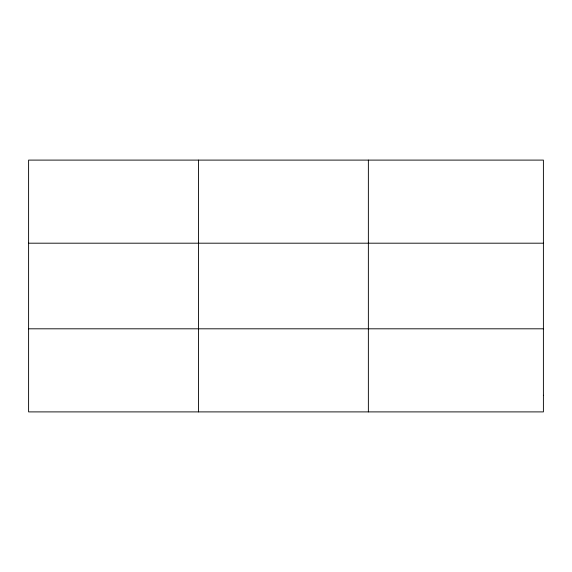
<?xml version="1.0" encoding="UTF-8"?>
<svg xmlns="http://www.w3.org/2000/svg" width="572" height="572" viewBox="0 0 572 572"><rect width="100%" height="100%" fill="white"/><g stroke="black" fill="none" stroke-linecap="round" stroke-linejoin="round"><path stroke-width="0.86" d="M198.484 160.103L198.484 411.897M368.368 160.103L368.368 411.897M28.6 243.193L543.4 243.193M28.6 328.807L543.4 328.807M543.4 395.281L543.4 411.897L28.6 411.897L28.6 160.103L543.4 160.103L543.4 395.281"/></g></svg>
